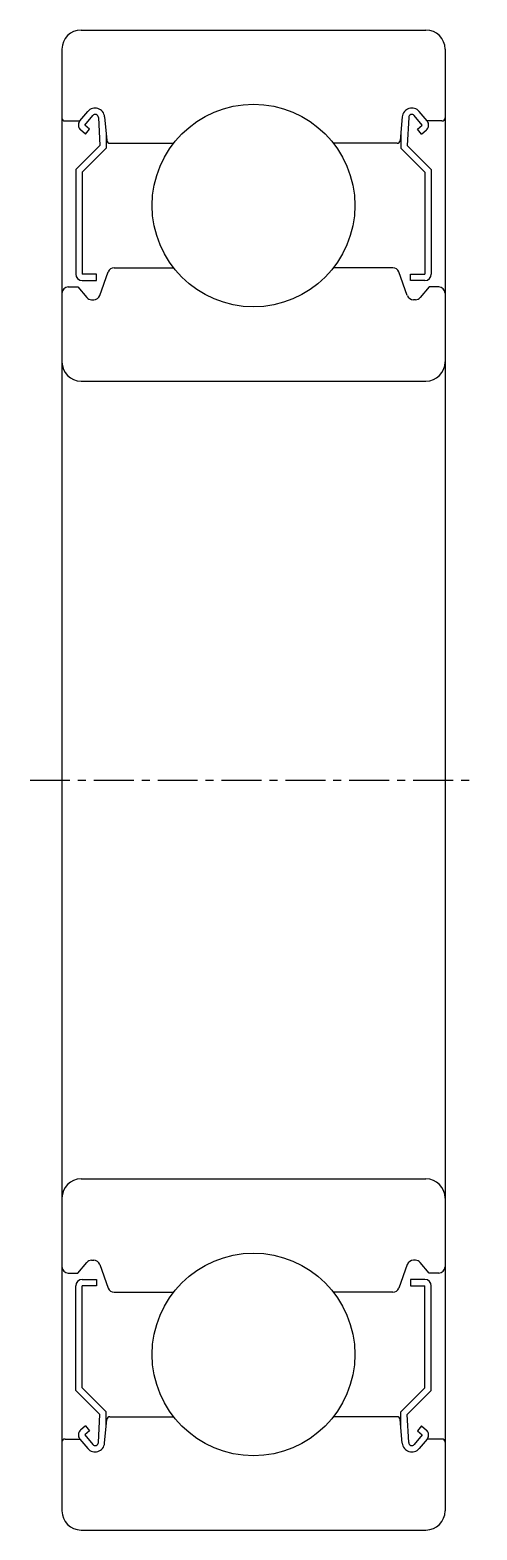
# Model space of a CAD drawing. Extents: x 71.7 to 137.5, y 86.1 to 155.3.
# Drawn here: x 123.52 to 137.52, y 108.26 to 155.26 of the extents above; entities outside this region: 2.
import ezdxf

# ---------------------------------------------------------------- set-up
doc = ezdxf.new("R2010")
doc.units = 0
doc.linetypes.add('CENTER', pattern=[2, 1.25, -0.25, 0.25, -0.25])
doc.layers.get('0').update_dxf_attribs({"linetype": 'CONTINUOUS'})
doc.layers.add('CENTER', color=1, linetype='CENTER')

msp = doc.modelspace()

# ---------------------------------------------------------------- linework, layer by layer
for p, q in [((125.123, 155.257), (135.923, 155.257)), ((124.523, 154.657), (124.523, 108.857)), ((136.523, 154.657), (136.523, 108.857)), ((124.623, 152.407), (125.083, 152.407)), ((125.083, 152.407), (125.332, 152.705)), ((125.236, 152.278), (125.486, 152.576)), ((125.663, 152.517), (125.706, 151.64)), ((125.861, 152.538), (125.926, 151.798)), ((135.184, 152.538), (135.12, 151.798)), ((135.383, 152.517), (135.34, 151.64)), ((135.81, 152.278), (135.559, 152.576)), ((135.963, 152.407), (135.713, 152.705)), ((136.423, 152.407), (135.963, 152.407)), ((125.261, 151.997), (125.108, 152.125)), ((125.389, 152.15), (125.236, 152.278)), ((125.261, 151.997), (125.389, 152.15)), ((125.906, 152.027), (125.906, 151.557)), ((135.14, 152.027), (135.14, 151.557)), ((135.657, 152.15), (135.81, 152.278)), ((135.785, 151.997), (135.657, 152.15)), ((135.785, 151.997), (135.938, 152.125)), ((125.706, 151.64), (124.956, 150.89)), ((125.906, 151.557), (125.156, 150.807)), ((126.025, 151.707), (128.017, 151.707)), ((135.02, 151.707), (133.028, 151.707)), ((135.14, 151.557), (135.89, 150.807)), ((135.34, 151.64), (136.09, 150.89)), ((124.956, 150.89), (124.956, 147.607)), ((136.09, 150.89), (136.09, 147.607)), ((125.156, 150.807), (125.156, 147.607)), ((135.89, 150.807), (135.89, 147.607)), ((125.606, 147.607), (125.156, 147.607)), ((125.606, 147.407), (125.606, 147.607)), ((125.705, 146.939), (125.973, 147.675)), ((126.161, 147.807), (128.017, 147.807)), ((134.885, 147.807), (133.028, 147.807)), ((135.341, 146.939), (135.073, 147.675)), ((135.44, 147.407), (135.44, 147.607)), ((135.44, 147.607), (135.89, 147.607)), ((124.723, 147.207), (125.023, 147.207)), ((125.023, 147.207), (125.298, 146.878)), ((125.156, 147.407), (125.606, 147.407)), ((135.89, 147.407), (135.44, 147.407)), ((136.023, 147.207), (135.747, 146.878)), ((136.323, 147.207), (136.023, 147.207)), ((125.452, 146.807), (125.517, 146.807)), ((135.594, 146.807), (135.529, 146.807)), ((125.123, 144.257), (135.923, 144.257)), ((125.123, 119.257), (135.923, 119.257)), ((125.023, 116.307), (125.298, 116.636)), ((125.452, 116.707), (125.517, 116.707)), ((125.705, 116.575), (125.973, 115.839)), ((135.341, 116.575), (135.073, 115.839)), ((135.594, 116.707), (135.529, 116.707)), ((136.023, 116.307), (135.747, 116.636)), ((124.723, 116.307), (125.023, 116.307)), ((125.156, 116.107), (125.606, 116.107)), ((125.606, 116.107), (125.606, 115.907)), ((135.44, 116.107), (135.44, 115.907)), ((135.89, 116.107), (135.44, 116.107)), ((136.323, 116.307), (136.023, 116.307)), ((124.956, 112.624), (124.956, 115.907)), ((125.156, 112.707), (125.156, 115.907)), ((125.606, 115.907), (125.156, 115.907)), ((126.161, 115.707), (128.017, 115.707)), ((134.885, 115.707), (133.028, 115.707)), ((135.44, 115.907), (135.89, 115.907)), ((135.89, 112.707), (135.89, 115.907)), ((136.09, 112.624), (136.09, 115.907)), ((125.706, 111.874), (124.956, 112.624)), ((125.906, 111.957), (125.156, 112.707)), ((135.14, 111.957), (135.89, 112.707)), ((135.34, 111.874), (136.09, 112.624)), ((125.663, 110.997), (125.706, 111.874)), ((125.906, 111.487), (125.906, 111.957)), ((135.14, 111.487), (135.14, 111.957)), ((135.383, 110.997), (135.34, 111.874)), ((125.261, 111.517), (125.108, 111.389)), ((125.261, 111.517), (125.389, 111.364)), ((125.861, 110.976), (125.926, 111.716)), ((126.025, 111.807), (128.017, 111.807)), ((135.02, 111.807), (133.028, 111.807)), ((135.184, 110.976), (135.12, 111.716)), ((135.785, 111.517), (135.657, 111.364)), ((135.785, 111.517), (135.938, 111.389)), ((124.623, 111.107), (125.083, 111.107)), ((125.083, 111.107), (125.332, 110.81)), ((125.389, 111.364), (125.236, 111.236)), ((125.236, 111.236), (125.486, 110.938)), ((135.81, 111.236), (135.559, 110.938)), ((135.657, 111.364), (135.81, 111.236)), ((135.963, 111.107), (135.713, 110.81)), ((136.423, 111.107), (135.963, 111.107)), ((125.123, 108.257), (135.923, 108.257)), ((128.023, 108.257), (128.023, 108.257)), ((130.523, 108.257), (130.523, 108.257))]:
    msp.add_line(p, q)
for centre in [(130.523, 149.757), (130.523, 113.757)]:
    msp.add_circle(centre, 3.175)
for centre, radius, start, end in [((125.123, 154.657), 0.6, 90, 180), ((135.923, 154.657), 0.6, 360, 90), ((125.562, 152.512), 0.3, 4.9967, 140.0012), ((135.483, 152.512), 0.3, 39.9988, 175.0033), ((124.623, 152.507), 0.1, 180, 270), ((125.236, 152.278), 0.2, 140.0012, 230.0863), ((125.563, 152.512), 0.1, 2.8198, 140.0023), ((135.483, 152.512), 0.1, 39.9977, 177.1802), ((135.81, 152.278), 0.2, 309.9137, 39.9988), ((136.423, 152.507), 0.1, 270, 0), ((126.025, 151.807), 0.1, 184.9967, 270), ((135.02, 151.807), 0.1, 270, 355.0033), ((125.156, 147.607), 0.2, 180, 270), ((126.161, 147.607), 0.2, 90, 159.9921), ((134.885, 147.607), 0.2, 20.0079, 90), ((135.89, 147.607), 0.2, 270, 0), ((124.723, 147.007), 0.2, 90, 180), ((136.323, 147.007), 0.2, 0, 90), ((125.452, 147.007), 0.2, 219.9945, 270), ((125.517, 147.007), 0.2, 270, 339.9921), ((135.529, 147.007), 0.2, 200.0079, 270), ((135.594, 147.007), 0.2, 270, 320.0055), ((125.123, 144.857), 0.6, 180, 270), ((135.923, 144.857), 0.6, 270, 360), ((125.123, 118.657), 0.6, 90, 180), ((135.923, 118.657), 0.6, 0, 90), ((125.452, 116.507), 0.2, 90, 140.0055), ((125.517, 116.507), 0.2, 20.0079, 90), ((135.529, 116.507), 0.2, 90, 159.9921), ((135.594, 116.507), 0.2, 39.9945, 90), ((124.723, 116.507), 0.2, 180, 270), ((125.156, 115.907), 0.2, 90, 180), ((135.89, 115.907), 0.2, 0, 90), ((136.323, 116.507), 0.2, 270, 0), ((126.161, 115.907), 0.2, 200.0079, 270), ((134.885, 115.907), 0.2, 270, 339.9921), ((126.025, 111.707), 0.1, 90, 175.0033), ((135.02, 111.707), 0.1, 4.9967, 90), ((124.623, 111.007), 0.1, 90, 180), ((125.236, 111.236), 0.2, 129.9137, 219.9988), ((125.562, 111.002), 0.3, 219.9988, 355.0033), ((125.563, 111.002), 0.1, 219.9977, 357.1802), ((135.483, 111.002), 0.3, 184.9967, 320.0012), ((135.483, 111.002), 0.1, 182.8198, 320.0023), ((135.81, 111.236), 0.2, 320.0012, 50.0863), ((136.423, 111.007), 0.1, 0, 90), ((125.123, 108.857), 0.6, 180, 270), ((135.923, 108.857), 0.6, 270, 0)]:
    msp.add_arc(centre, radius, start, end)
at = {"layer": 'CENTER', "color": 1, "linetype": 'CENTER'}
msp.add_line((123.523, 131.757), (137.523, 131.757), dxfattribs=at)

# ---------------------------------------------------------------- texts
for p in [(71.589, 93.662), (71.589, 86.162)]:
    msp.add_text('C6005ZZ', height=2).set_placement(p)

doc.saveas('drawing.dxf')
